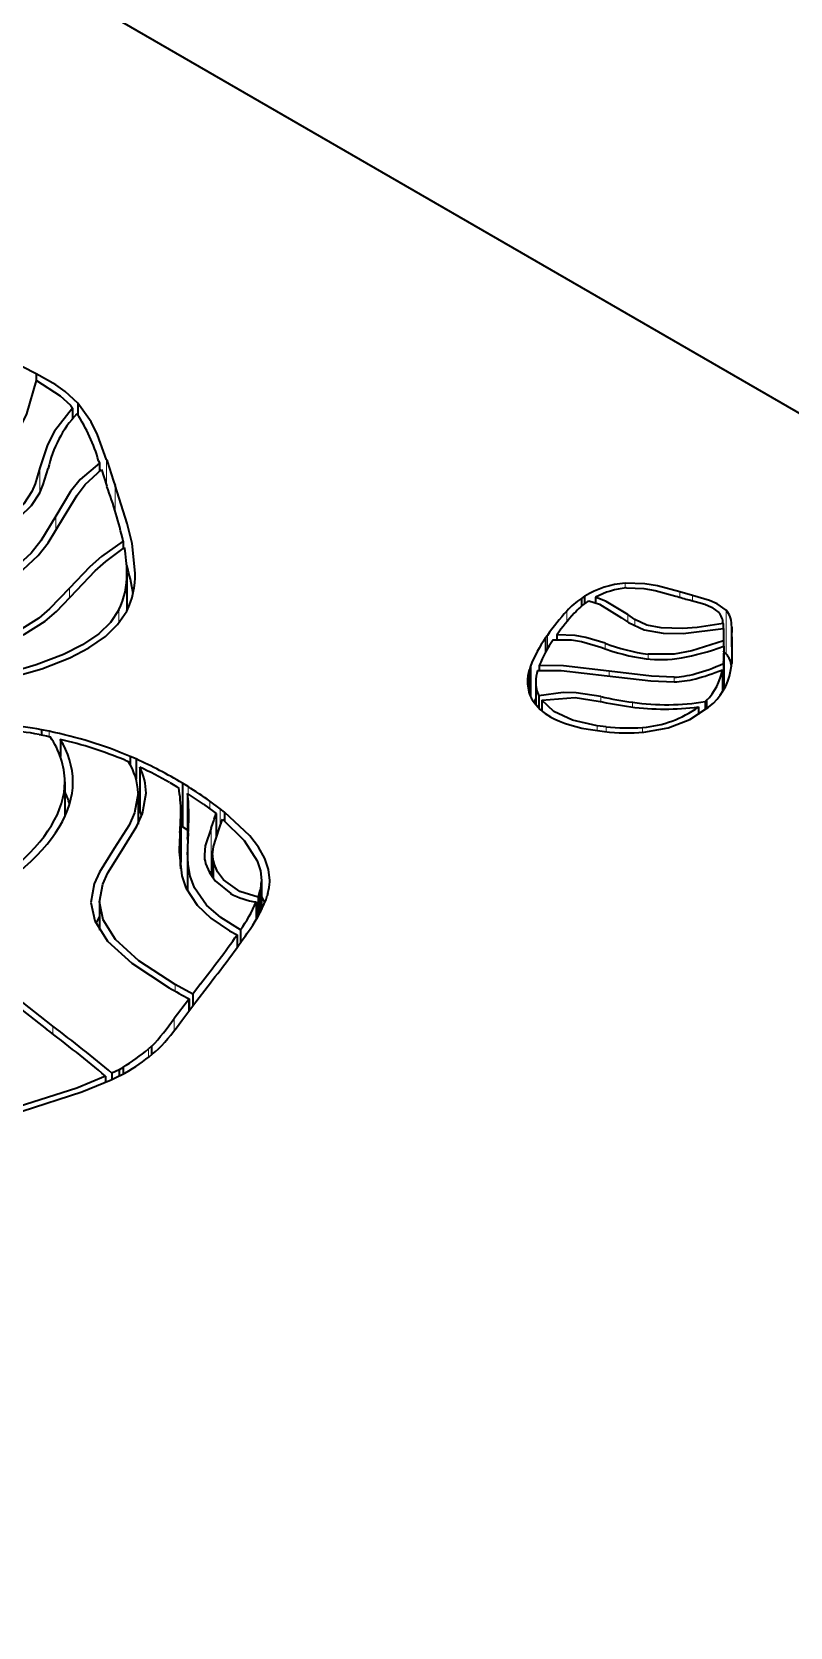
# Model space of a CAD drawing. Extents: x 145 to 857, y 42 to 790.
# Drawn here: x 722.38 to 729.46, y 617.27 to 632.14 of the extents above; entities that cross this region are included whole.
import ezdxf

# ---------------------------------------------------------------- set-up
doc = ezdxf.new("R2010")
doc.units = 0

msp = doc.modelspace()

# ---------------------------------------------------------------- linework, layer by layer
at = {"color": 7, "lineweight": 35}
msp.add_line((749.142, 617.268), (702.643, 644.114), dxfattribs=at)
at = {"color": 7, "lineweight": 35, "ltscale": 0.012901}
msp.add_line((722.42, 628.953), (721.959, 629.185), dxfattribs=at)
at = {"color": 7, "lineweight": 35, "ltscale": 0.001974}
msp.add_line((722.42, 628.953), (722.42, 628.874), dxfattribs=at)
at = {"color": 7, "lineweight": 35, "ltscale": 0.002849}
msp.add_line((722.809, 628.679), (722.809, 628.565), dxfattribs=at)
at = {"color": 7, "lineweight": 35, "ltscale": 0.000827956}
msp.add_line((722.74, 628.659), (722.76, 628.632), dxfattribs=at)
at = {"color": 7, "lineweight": 35, "ltscale": 0.002454}
msp.add_line((722.76, 628.632), (722.76, 628.534), dxfattribs=at)
at = {"color": 7, "lineweight": 35, "ltscale": 0.000552975}
msp.add_line((723.002, 628.142), (723.009, 628.121), dxfattribs=at)
at = {"color": 7, "lineweight": 35, "ltscale": 0.001889}
msp.add_line((723.009, 628.121), (723.009, 628.045), dxfattribs=at)
at = {"color": 7, "lineweight": 13, "ltscale": 0.005939}
msp.add_line((723.077, 628.15), (723.077, 627.912), dxfattribs=at)
at = {"color": 7, "lineweight": 13, "ltscale": 0.005721}
msp.add_line((722.455, 628.076), (722.455, 627.847), dxfattribs=at)
at = {"color": 7, "lineweight": 35, "ltscale": 0.004144}
msp.add_line((723.028, 628.061), (723.08, 627.904), dxfattribs=at)
at = {"color": 7, "lineweight": 13, "ltscale": 0.005925}
msp.add_line((723.156, 627.912), (723.156, 627.675), dxfattribs=at)
at = {"color": 7, "lineweight": 13, "ltscale": 0.003571}
msp.add_line((722.602, 627.627), (722.602, 627.484), dxfattribs=at)
at = {"color": 7, "lineweight": 35, "ltscale": 0.001694}
msp.add_line((723.231, 627.392), (723.231, 627.325), dxfattribs=at)
at = {"color": 7, "lineweight": 35, "ltscale": 0.008749}
msp.add_line((723.267, 627.092), (723.267, 626.742), dxfattribs=at)
at = {"color": 7, "lineweight": 13, "ltscale": 0.00239}
msp.add_line((722.73, 626.955), (722.73, 626.86), dxfattribs=at)
at = {"color": 7, "lineweight": 13, "ltscale": 0.00112}
msp.add_line((727.917, 627), (727.917, 626.955), dxfattribs=at)
at = {"color": 7, "lineweight": 35, "ltscale": 0.003104}
msp.add_line((728.545, 626.886), (728.426, 626.919), dxfattribs=at)
at = {"color": 7, "lineweight": 13, "ltscale": 0.001257}
msp.add_line((728.426, 626.919), (728.426, 626.869), dxfattribs=at)
at = {"color": 7, "lineweight": 13, "ltscale": 0.003104}
msp.add_line((723.192, 626.753), (723.192, 626.629), dxfattribs=at)
at = {"color": 7, "lineweight": 13, "ltscale": 0.002515}
msp.add_line((727.371, 626.741), (727.371, 626.64), dxfattribs=at)
at = {"color": 7, "lineweight": 35, "ltscale": 0.000931906}
msp.add_line((727.538, 626.879), (727.507, 626.858), dxfattribs=at)
at = {"color": 7, "lineweight": 35, "ltscale": 0.001826}
msp.add_line((727.507, 626.858), (727.507, 626.785), dxfattribs=at)
at = {"color": 7, "lineweight": 35, "ltscale": 0.001721}
msp.add_line((727.538, 626.879), (727.538, 626.81), dxfattribs=at)
at = {"color": 7, "lineweight": 35, "ltscale": 0.000389374}
msp.add_line((727.565, 626.829), (727.578, 626.837), dxfattribs=at)
at = {"color": 7, "lineweight": 35, "ltscale": 0.001256}
msp.add_line((727.64, 626.869), (727.64, 626.819), dxfattribs=at)
at = {"color": 7, "lineweight": 13, "ltscale": 0.001212}
msp.add_line((728.545, 626.886), (728.545, 626.837), dxfattribs=at)
at = {"color": 7, "lineweight": 13, "ltscale": 0.010207}
for p, q in [((728.859, 626.749), (728.859, 626.34)), ((724.052, 624.718), (724.052, 624.31))]:
    msp.add_line(p, q, dxfattribs=at)
at = {"color": 7, "lineweight": 35, "ltscale": 0.002021}
msp.add_line((727.881, 626.679), (727.947, 626.633), dxfattribs=at)
at = {"color": 7, "lineweight": 35, "ltscale": 0.002022}
msp.add_line((728.006, 626.662), (727.94, 626.708), dxfattribs=at)
at = {"color": 7, "lineweight": 13, "ltscale": 0.001738}
msp.add_line((727.94, 626.708), (727.94, 626.638), dxfattribs=at)
at = {"color": 7, "lineweight": 13, "ltscale": 0.001553}
msp.add_line((728.006, 626.662), (728.006, 626.6), dxfattribs=at)
at = {"color": 7, "lineweight": 35, "ltscale": 0.001161}
msp.add_line((728.83, 626.624), (728.83, 626.577), dxfattribs=at)
at = {"color": 7, "lineweight": 35, "ltscale": 0.000577944}
msp.add_line((728.911, 626.592), (728.909, 626.615), dxfattribs=at)
at = {"color": 7, "lineweight": 13, "ltscale": 0.00929}
msp.add_line((728.909, 626.615), (728.909, 626.243), dxfattribs=at)
at = {"color": 7, "lineweight": 35, "ltscale": 0.000585969}
msp.add_line((728.911, 626.569), (728.911, 626.592), dxfattribs=at)
at = {"color": 7, "lineweight": 35, "ltscale": 0.001279}
msp.add_line((728.911, 626.592), (728.911, 626.541), dxfattribs=at)
at = {"color": 7, "lineweight": 35, "ltscale": 0.000723905}
msp.add_line((727.19, 626.514), (727.173, 626.491), dxfattribs=at)
at = {"color": 7, "lineweight": 35, "ltscale": 0.003317}
msp.add_line((727.173, 626.491), (727.173, 626.358), dxfattribs=at)
at = {"color": 7, "lineweight": 13, "ltscale": 0.003172}
msp.add_line((727.19, 626.514), (727.19, 626.388), dxfattribs=at)
at = {"color": 7, "lineweight": 35, "ltscale": 0.001082}
msp.add_line((727.278, 626.519), (727.278, 626.476), dxfattribs=at)
at = {"color": 7, "lineweight": 13, "ltscale": 0.001295}
msp.add_line((727.728, 626.441), (727.728, 626.389), dxfattribs=at)
at = {"color": 7, "lineweight": 35, "ltscale": 0.000621063}
msp.add_line((728.833, 626.578), (728.834, 626.553), dxfattribs=at)
at = {"color": 7, "lineweight": 35, "ltscale": 0.000529515}
msp.add_line((728.834, 626.553), (728.833, 626.532), dxfattribs=at)
at = {"color": 7, "lineweight": 35, "ltscale": 0.000679059}
msp.add_line((728.833, 626.532), (728.833, 626.505), dxfattribs=at)
at = {"color": 7, "lineweight": 13, "ltscale": 0.001335}
msp.add_line((728.833, 626.532), (728.833, 626.479), dxfattribs=at)
at = {"color": 7, "lineweight": 35, "ltscale": 0.000656172}
msp.add_line((728.833, 626.505), (728.833, 626.479), dxfattribs=at)
at = {"color": 7, "lineweight": 35, "ltscale": 0.000356001}
msp.add_line((728.833, 626.479), (728.834, 626.464), dxfattribs=at)
at = {"color": 7, "lineweight": 35, "ltscale": 0.001981}
msp.add_line((728.834, 626.553), (728.834, 626.474), dxfattribs=at)
at = {"color": 7, "lineweight": 35, "ltscale": 0.001292}
msp.add_line((728.834, 626.464), (728.834, 626.413), dxfattribs=at)
at = {"color": 7, "lineweight": 35, "ltscale": 0.001692}
msp.add_line((728.91, 626.501), (728.911, 626.569), dxfattribs=at)
at = {"color": 7, "lineweight": 35, "ltscale": 0.000537216}
msp.add_line((728.911, 626.479), (728.91, 626.501), dxfattribs=at)
at = {"color": 7, "lineweight": 35, "ltscale": 0.006213}
msp.add_line((728.91, 626.501), (728.91, 626.252), dxfattribs=at)
at = {"color": 7, "lineweight": 35, "ltscale": 0.000659752}
msp.add_line((728.912, 626.453), (728.911, 626.479), dxfattribs=at)
at = {"color": 7, "lineweight": 13, "ltscale": 0.005582}
msp.add_line((728.911, 626.479), (728.911, 626.256), dxfattribs=at)
at = {"color": 7, "lineweight": 35, "ltscale": 0.002484}
msp.add_line((728.915, 626.354), (728.912, 626.453), dxfattribs=at)
at = {"color": 7, "lineweight": 13, "ltscale": 0.004597}
msp.add_line((728.912, 626.453), (728.912, 626.269), dxfattribs=at)
at = {"color": 7, "lineweight": 13, "ltscale": 0.001137}
for p, q in [((728.131, 626.339), (728.131, 626.293)), ((727.986, 625.89), (727.986, 625.845))]:
    msp.add_line(p, q, dxfattribs=at)
at = {"color": 7, "lineweight": 35, "ltscale": 0.000965287}
msp.add_line((728.859, 626.34), (728.831, 626.367), dxfattribs=at)
at = {"color": 7, "lineweight": 35, "ltscale": 0.001644}
msp.add_line((728.836, 626.413), (728.838, 626.348), dxfattribs=at)
at = {"color": 7, "lineweight": 35, "ltscale": 0.008447}
msp.add_line((728.838, 626.348), (728.838, 626.01), dxfattribs=at)
at = {"color": 7, "lineweight": 35, "ltscale": 0.000874946}
msp.add_line((727.032, 626.227), (727.022, 626.194), dxfattribs=at)
at = {"color": 7, "lineweight": 35, "ltscale": 0.00553}
msp.add_line((727.022, 626.194), (727.022, 625.972), dxfattribs=at)
at = {"color": 7, "lineweight": 35, "ltscale": 0.007025}
msp.add_line((727.032, 626.227), (727.032, 625.946), dxfattribs=at)
at = {"color": 7, "lineweight": 35, "ltscale": 5.26152e-05}
msp.add_line((727.098, 626.186), (727.098, 626.188), dxfattribs=at)
at = {"color": 7, "lineweight": 35, "ltscale": 0.001109}
msp.add_line((727.114, 626.233), (727.114, 626.188), dxfattribs=at)
at = {"color": 7, "lineweight": 13, "ltscale": 0.001149}
msp.add_line((727.766, 626.181), (727.766, 626.135), dxfattribs=at)
at = {"color": 7, "lineweight": 35, "ltscale": 0.005202}
msp.add_line((728.823, 626.193), (728.823, 625.985), dxfattribs=at)
at = {"color": 7, "lineweight": 35, "ltscale": 0.000202712}
msp.add_line((728.834, 626.26), (728.833, 626.252), dxfattribs=at)
at = {"color": 7, "lineweight": 35, "ltscale": 0.006253}
msp.add_line((728.833, 626.252), (728.833, 626.002), dxfattribs=at)
at = {"color": 7, "lineweight": 35, "ltscale": 0.006416}
msp.add_line((728.834, 626.26), (728.834, 626.003), dxfattribs=at)
at = {"color": 7, "lineweight": 35, "ltscale": 0.000693575}
msp.add_line((728.908, 626.23), (728.911, 626.257), dxfattribs=at)
at = {"color": 7, "lineweight": 35, "ltscale": 0.005307}
msp.add_line((727.082, 626.08), (727.082, 625.867), dxfattribs=at)
at = {"color": 7, "lineweight": 13, "ltscale": 0.001111}
msp.add_line((728.373, 626.126), (728.373, 626.081), dxfattribs=at)
at = {"color": 7, "lineweight": 35, "ltscale": 0.00060262}
msp.add_line((727.038, 625.933), (727.05, 625.912), dxfattribs=at)
at = {"color": 7, "lineweight": 35, "ltscale": 0.001056}
msp.add_line((727.082, 625.93), (727.063, 625.892), dxfattribs=at)
at = {"color": 7, "lineweight": 35, "ltscale": 0.002878}
msp.add_line((727.11, 625.951), (727.11, 625.836), dxfattribs=at)
at = {"color": 7, "lineweight": 35, "ltscale": 0.002457}
msp.add_line((727.138, 625.909), (727.138, 625.811), dxfattribs=at)
at = {"color": 7, "lineweight": 13, "ltscale": 0.00118}
msp.add_line((727.69, 625.943), (727.69, 625.895), dxfattribs=at)
at = {"color": 7, "lineweight": 35, "ltscale": 0.001801}
msp.add_line((728.6, 625.847), (728.6, 625.775), dxfattribs=at)
at = {"color": 7, "lineweight": 35, "ltscale": 0.000334167}
msp.add_line((728.674, 625.906), (728.664, 625.897), dxfattribs=at)
at = {"color": 7, "lineweight": 35, "ltscale": 0.001953}
msp.add_line((728.664, 625.897), (728.664, 625.819), dxfattribs=at)
at = {"color": 7, "lineweight": 35, "ltscale": 0.001979}
msp.add_line((728.674, 625.906), (728.674, 625.827), dxfattribs=at)
at = {"color": 7, "lineweight": 35, "ltscale": 0.001137}
msp.add_line((728.695, 625.844), (728.729, 625.874), dxfattribs=at)
at = {"color": 7, "lineweight": 35, "ltscale": 0.000351141}
msp.add_line((728.729, 625.874), (728.74, 625.883), dxfattribs=at)
at = {"color": 7, "lineweight": 35, "ltscale": 0.001706}
msp.add_line((722.448, 625.591), (722.515, 625.578), dxfattribs=at)
at = {"color": 7, "lineweight": 35, "ltscale": 0.00179}
msp.add_line((722.54, 625.62), (722.469, 625.633), dxfattribs=at)
at = {"color": 7, "lineweight": 35, "ltscale": 0.001173}
msp.add_line((722.469, 625.633), (722.469, 625.586), dxfattribs=at)
at = {"color": 7, "lineweight": 35, "ltscale": 0.000939637}
msp.add_line((722.515, 625.578), (722.551, 625.568), dxfattribs=at)
at = {"color": 7, "lineweight": 13, "ltscale": 0.001208}
msp.add_line((722.54, 625.62), (722.54, 625.571), dxfattribs=at)
at = {"color": 7, "lineweight": 35, "ltscale": 0.002209}
msp.add_line((727.636, 625.629), (727.724, 625.618), dxfattribs=at)
at = {"color": 7, "lineweight": 35, "ltscale": 0.002117}
msp.add_line((727.738, 625.662), (727.654, 625.672), dxfattribs=at)
at = {"color": 7, "lineweight": 13, "ltscale": 0.001141}
msp.add_line((727.654, 625.672), (727.654, 625.627), dxfattribs=at)
at = {"color": 7, "lineweight": 13, "ltscale": 0.001129}
msp.add_line((727.738, 625.662), (727.738, 625.617), dxfattribs=at)
at = {"color": 7, "lineweight": 13, "ltscale": 0.001122}
msp.add_line((728.079, 625.656), (728.079, 625.611), dxfattribs=at)
at = {"color": 7, "lineweight": 35, "ltscale": 0.004015}
msp.add_line((722.645, 625.545), (722.645, 625.384), dxfattribs=at)
at = {"color": 7, "lineweight": 35, "ltscale": 0.00079884}
msp.add_line((723.25, 625.35), (723.28, 625.337), dxfattribs=at)
at = {"color": 7, "lineweight": 35, "ltscale": 0.001508}
msp.add_line((723.352, 625.362), (723.296, 625.386), dxfattribs=at)
at = {"color": 7, "lineweight": 35, "ltscale": 0.00192}
msp.add_line((723.296, 625.386), (723.296, 625.309), dxfattribs=at)
at = {"color": 7, "lineweight": 35, "ltscale": 0.004645}
msp.add_line((723.352, 625.362), (723.352, 625.176), dxfattribs=at)
at = {"color": 7, "lineweight": 35, "ltscale": 0.010207}
for p, q in [((723.386, 625.285), (723.386, 624.877)), ((723.784, 625.136), (723.784, 624.728)), ((723.769, 624.867), (723.769, 624.459))]:
    msp.add_line(p, q, dxfattribs=at)
at = {"color": 7, "lineweight": 35, "ltscale": 0.008119}
msp.add_line((722.687, 625.149), (722.687, 624.824), dxfattribs=at)
at = {"color": 7, "lineweight": 35, "ltscale": 0.001806}
msp.add_line((723.666, 625.143), (723.728, 625.106), dxfattribs=at)
at = {"color": 7, "lineweight": 35, "ltscale": 0.000638569}
msp.add_line((723.728, 625.106), (723.75, 625.093), dxfattribs=at)
at = {"color": 7, "lineweight": 35, "ltscale": 0.001564}
msp.add_line((723.837, 625.104), (723.784, 625.136), dxfattribs=at)
at = {"color": 7, "lineweight": 13, "ltscale": 0.001686}
msp.add_line((723.837, 625.104), (723.837, 625.036), dxfattribs=at)
at = {"color": 7, "lineweight": 35, "ltscale": 0.007237}
msp.add_line((723.37, 625.044), (723.37, 624.754), dxfattribs=at)
at = {"color": 7, "lineweight": 35, "ltscale": 0.010205}
msp.add_line((723.832, 625.039), (723.832, 624.631), dxfattribs=at)
at = {"color": 7, "lineweight": 35, "ltscale": 0.002996}
msp.add_line((724.136, 624.898), (724.039, 624.969), dxfattribs=at)
at = {"color": 7, "lineweight": 13, "ltscale": 0.001787}
msp.add_line((724.039, 624.969), (724.039, 624.898), dxfattribs=at)
at = {"color": 7, "lineweight": 35, "ltscale": 0.000452723}
msp.add_line((723.386, 624.938), (723.37, 624.945), dxfattribs=at)
at = {"color": 7, "lineweight": 35, "ltscale": 0.00115}
msp.add_line((723.405, 624.835), (723.386, 624.877), dxfattribs=at)
at = {"color": 7, "lineweight": 35, "ltscale": 0.002935}
msp.add_line((723.98, 624.941), (724.074, 624.871), dxfattribs=at)
at = {"color": 7, "lineweight": 35, "ltscale": 0.00075092}
msp.add_line((724.074, 624.871), (724.098, 624.853), dxfattribs=at)
at = {"color": 7, "lineweight": 35, "ltscale": 0.005623}
msp.add_line((724.098, 624.853), (724.098, 624.628), dxfattribs=at)
at = {"color": 7, "lineweight": 35, "ltscale": 0.001287}
msp.add_line((724.176, 624.866), (724.136, 624.898), dxfattribs=at)
at = {"color": 7, "lineweight": 13, "ltscale": 0.004118}
msp.add_line((724.136, 624.898), (724.136, 624.733), dxfattribs=at)
at = {"color": 7, "lineweight": 35, "ltscale": 0.002032}
msp.add_line((724.176, 624.866), (724.176, 624.785), dxfattribs=at)
at = {"color": 7, "lineweight": 13, "ltscale": 0.007849}
msp.add_line((723.761, 624.676), (723.761, 624.362), dxfattribs=at)
at = {"color": 7, "lineweight": 35, "ltscale": 0.000426289}
msp.add_line((723.784, 624.728), (723.769, 624.737), dxfattribs=at)
at = {"color": 7, "lineweight": 35, "ltscale": 0.001563}
msp.add_line((723.837, 624.695), (723.784, 624.728), dxfattribs=at)
at = {"color": 7, "lineweight": 35, "ltscale": 0.00241}
msp.add_line((724.127, 624.709), (724.158, 624.8), dxfattribs=at)
at = {"color": 7, "lineweight": 35, "ltscale": 0.000628547}
msp.add_line((723.835, 624.606), (723.832, 624.631), dxfattribs=at)
at = {"color": 7, "lineweight": 35, "ltscale": 0.003077}
msp.add_line((723.769, 624.459), (723.765, 624.336), dxfattribs=at)
at = {"color": 7, "lineweight": 35, "ltscale": 0.009079}
msp.add_line((723.831, 624.494), (723.831, 624.131), dxfattribs=at)
at = {"color": 7, "lineweight": 35, "ltscale": 0.005348}
msp.add_line((724.066, 624.469), (724.066, 624.255), dxfattribs=at)
at = {"color": 7, "lineweight": 13, "ltscale": 0.003831}
msp.add_line((724.076, 624.395), (724.076, 624.242), dxfattribs=at)
at = {"color": 7, "lineweight": 35, "ltscale": 0.00058667}
msp.add_line((724.052, 624.31), (724.044, 624.288), dxfattribs=at)
at = {"color": 7, "lineweight": 35, "ltscale": 0.001011}
msp.add_line((724.066, 624.348), (724.052, 624.31), dxfattribs=at)
at = {"color": 7, "lineweight": 35, "ltscale": 0.000267046}
msp.add_line((724.522, 624.229), (724.522, 624.218), dxfattribs=at)
at = {"color": 7, "lineweight": 35, "ltscale": 0.006833}
msp.add_line((724.522, 624.229), (724.522, 623.955), dxfattribs=at)
at = {"color": 7, "lineweight": 13, "ltscale": 0.006573}
msp.add_line((724.522, 624.218), (724.522, 623.955), dxfattribs=at)
at = {"color": 7, "lineweight": 35, "ltscale": 0.000312839}
msp.add_line((724.599, 624.217), (724.599, 624.23), dxfattribs=at)
at = {"color": 7, "lineweight": 35, "ltscale": 0.001701}
msp.add_line((724.508, 624.139), (724.492, 624.073), dxfattribs=at)
at = {"color": 7, "lineweight": 35, "ltscale": 0.004333}
msp.add_line((724.492, 624.073), (724.492, 623.899), dxfattribs=at)
at = {"color": 7, "lineweight": 35, "ltscale": 9.64326e-05}
msp.add_line((724.512, 624.138), (724.508, 624.139), dxfattribs=at)
at = {"color": 7, "lineweight": 35, "ltscale": 0.005272}
msp.add_line((724.508, 624.139), (724.508, 623.928), dxfattribs=at)
at = {"color": 7, "lineweight": 35, "ltscale": 0.005083}
msp.add_line((724.512, 624.138), (724.512, 623.935), dxfattribs=at)
at = {"color": 7, "lineweight": 35, "ltscale": 0.001729}
msp.add_line((724.553, 624.023), (724.522, 624.085), dxfattribs=at)
at = {"color": 7, "lineweight": 35, "ltscale": 0.00092854}
msp.add_line((724.565, 624.053), (724.574, 624.089), dxfattribs=at)
at = {"color": 7, "lineweight": 35, "ltscale": 8.86193e-05}
msp.add_line((724.574, 624.089), (724.577, 624.089), dxfattribs=at)
at = {"color": 7, "lineweight": 35, "ltscale": 0.00055291}
msp.add_line((724.577, 624.089), (724.583, 624.11), dxfattribs=at)
at = {"color": 7, "lineweight": 35, "ltscale": 0.006592}
msp.add_line((723.011, 624.029), (723.011, 623.765), dxfattribs=at)
at = {"color": 7, "lineweight": 35, "ltscale": 0.004024}
msp.add_line((724.474, 624.029), (724.474, 623.869), dxfattribs=at)
at = {"color": 7, "lineweight": 35, "ltscale": 0.001954}
msp.add_line((723.011, 623.897), (722.977, 623.827), dxfattribs=at)
at = {"color": 7, "lineweight": 35, "ltscale": 0.002983}
msp.add_line((724.326, 623.768), (724.326, 623.649), dxfattribs=at)
at = {"color": 7, "lineweight": 35, "ltscale": 0.001999}
msp.add_line((724.225, 623.76), (724.295, 623.722), dxfattribs=at)
at = {"color": 7, "lineweight": 35, "ltscale": 0.002934}
msp.add_line((724.295, 623.722), (724.295, 623.605), dxfattribs=at)
at = {"color": 7, "lineweight": 35, "ltscale": 0.00076654}
msp.add_line((724.372, 623.714), (724.39, 623.739), dxfattribs=at)
at = {"color": 7, "lineweight": 35, "ltscale": 0.004641}
msp.add_line((723.88, 623.169), (723.717, 623.258), dxfattribs=at)
at = {"color": 7, "lineweight": 13, "ltscale": 0.001559}
msp.add_line((723.717, 623.258), (723.717, 623.196), dxfattribs=at)
at = {"color": 7, "lineweight": 35, "ltscale": 0.003037}
msp.add_line((723.954, 623.265), (723.88, 623.169), dxfattribs=at)
at = {"color": 7, "lineweight": 35, "ltscale": 0.002731}
msp.add_line((723.88, 623.169), (723.88, 623.06), dxfattribs=at)
at = {"color": 7, "lineweight": 35, "ltscale": 0.004686}
msp.add_line((723.91, 623.099), (724.024, 623.247), dxfattribs=at)
at = {"color": 7, "lineweight": 35, "ltscale": 0.005489}
msp.add_line((723.84, 623.117), (723.708, 622.942), dxfattribs=at)
at = {"color": 7, "lineweight": 35, "ltscale": 0.005462}
msp.add_line((723.778, 622.924), (723.91, 623.099), dxfattribs=at)
at = {"color": 7, "lineweight": 35, "ltscale": 0.000287198}
msp.add_line((723.847, 623.126), (723.84, 623.117), dxfattribs=at)
at = {"color": 7, "lineweight": 13, "ltscale": 0.002759}
msp.add_line((723.84, 623.117), (723.84, 623.007), dxfattribs=at)
at = {"color": 7, "lineweight": 35, "ltscale": 0.002753}
msp.add_line((723.847, 623.126), (723.847, 623.016), dxfattribs=at)
at = {"color": 7, "lineweight": 13, "ltscale": 0.002835}
msp.add_line((723.708, 622.942), (723.708, 622.828), dxfattribs=at)
at = {"color": 7, "lineweight": 13, "ltscale": 0.001842}
msp.add_line((722.576, 622.87), (722.576, 622.796), dxfattribs=at)
at = {"color": 7, "lineweight": 35, "ltscale": 0.000942931}
msp.add_line((723.497, 622.684), (723.469, 622.659), dxfattribs=at)
at = {"color": 7, "lineweight": 13, "ltscale": 0.001927}
msp.add_line((723.469, 622.659), (723.469, 622.582), dxfattribs=at)
at = {"color": 7, "lineweight": 35, "ltscale": 0.001987}
msp.add_line((723.497, 622.684), (723.497, 622.604), dxfattribs=at)
at = {"color": 7, "lineweight": 35, "ltscale": 0.000991057}
msp.add_line((723.533, 622.634), (723.562, 622.66), dxfattribs=at)
at = {"color": 7, "lineweight": 35, "ltscale": 0.001908}
msp.add_line((723.195, 622.465), (723.126, 622.431), dxfattribs=at)
at = {"color": 7, "lineweight": 35, "ltscale": 0.001443}
msp.add_line((723.126, 622.431), (723.126, 622.374), dxfattribs=at)
at = {"color": 7, "lineweight": 35, "ltscale": 0.002706}
msp.add_line((723.15, 622.385), (723.247, 622.432), dxfattribs=at)
at = {"color": 7, "lineweight": 35, "ltscale": 0.001006}
msp.add_line((723.23, 622.485), (723.195, 622.465), dxfattribs=at)
at = {"color": 7, "lineweight": 35, "ltscale": 0.00148}
msp.add_line((723.195, 622.465), (723.195, 622.406), dxfattribs=at)
at = {"color": 7, "lineweight": 35, "ltscale": 0.001527}
msp.add_line((723.23, 622.485), (723.23, 622.424), dxfattribs=at)
at = {"color": 7, "lineweight": 35, "ltscale": 0.001098}
msp.add_line((723.247, 622.432), (723.285, 622.454), dxfattribs=at)
at = {"color": 7, "lineweight": 35, "ltscale": 0.001411}
msp.add_line((723.067, 622.403), (723.067, 622.347), dxfattribs=at)
at = {"color": 7, "lineweight": 35, "ltscale": 0.000822631}
msp.add_line((723.12, 622.371), (723.15, 622.385), dxfattribs=at)
at = {"color": 7, "lineweight": 35}
for points in [[(720.427, 627.458), (720.981, 627.546), (721.229, 627.612), (721.452, 627.694), (721.64, 627.785), (721.807, 627.89), (722.026, 628.083), (722.201, 628.312), (722.332, 628.581), (722.423, 628.89)], [(722.809, 628.679), (722.69, 628.788), (722.603, 628.849), (722.42, 628.953)], [(722.423, 628.89), (722.644, 628.749), (722.74, 628.659)], [(723.077, 628.15), (722.992, 628.385), (722.932, 628.504), (722.809, 628.679)], [(722.76, 628.632), (722.591, 628.417), (722.525, 628.292), (722.455, 628.076)], [(723.009, 628.121), (722.829, 627.966), (722.741, 627.857), (722.602, 627.627)], [(722.455, 628.076), (722.411, 627.928), (722.379, 627.855), (722.305, 627.741), (722.104, 627.551)], [(722.166, 627.524), (722.375, 627.724), (722.453, 627.844), (722.486, 627.92), (722.531, 628.069)], [(722.675, 627.613), (722.801, 627.822), (722.878, 627.921), (723.028, 628.061)], [(723.344, 627.094), (723.314, 627.37), (723.27, 627.556), (723.156, 627.912)], [(722.602, 627.627), (722.463, 627.396), (722.373, 627.281), (722.189, 627.112), (722, 626.99), (721.754, 626.873)], [(721.798, 626.837), (722.054, 626.958), (722.25, 627.084), (722.439, 627.258), (722.532, 627.376), (722.675, 627.613)], [(723.231, 627.392), (723.03, 627.251), (722.919, 627.153), (722.73, 626.955)], [(722.799, 626.935), (722.971, 627.115), (723.069, 627.204), (723.243, 627.333)], [(722.73, 626.955), (722.545, 626.761), (722.443, 626.674), (722.26, 626.559), (722.091, 626.488), (721.882, 626.433)], [(721.908, 626.391), (722.129, 626.45), (722.31, 626.526), (722.503, 626.647), (722.61, 626.738), (722.799, 626.935)], [(728.426, 626.919), (728.217, 626.977), (728.101, 626.995), (727.917, 627)], [(727.927, 626.956), (728.091, 626.951), (728.196, 626.934), (728.388, 626.881)], [(723.192, 626.753), (723.112, 626.635), (723.004, 626.53), (722.853, 626.426), (722.675, 626.335), (722.42, 626.238), (722.141, 626.157), (721.746, 626.071), (720.962, 625.948)], [(720.981, 625.904), (721.781, 626.031), (722.186, 626.12), (722.472, 626.203), (722.733, 626.304), (722.912, 626.397), (723.065, 626.503), (723.18, 626.615), (723.266, 626.74)], [(727.578, 626.837), (727.678, 626.804), (727.881, 626.679)], [(727.94, 626.708), (727.74, 626.831), (727.64, 626.869)], [(728.513, 626.845), (728.658, 626.804), (728.721, 626.778), (728.791, 626.728)], [(728.859, 626.749), (728.775, 626.809), (728.703, 626.84), (728.545, 626.886)], [(727.947, 626.633), (728.094, 626.567), (728.27, 626.536), (728.457, 626.533), (728.833, 626.578)], [(728.83, 626.624), (728.587, 626.587), (728.451, 626.578), (728.251, 626.583), (728.117, 626.61), (728.006, 626.662)], [(727.245, 626.473), (727.415, 626.473), (727.51, 626.457), (727.688, 626.403)], [(727.728, 626.441), (727.548, 626.495), (727.45, 626.513), (727.278, 626.519)], [(728.834, 626.464), (728.537, 626.37), (728.374, 626.34), (728.131, 626.339)], [(727.098, 626.188), (727.319, 626.187), (727.748, 626.138)], [(727.766, 626.181), (727.34, 626.229), (727.114, 626.233)], [(728.373, 626.126), (728.163, 626.133), (727.766, 626.181)], [(727.748, 626.138), (728.155, 626.089), (728.374, 626.081)], [(727.69, 625.943), (727.46, 625.98), (727.338, 625.982), (727.11, 625.951)], [(727.138, 625.909), (727.449, 625.936), (727.665, 625.901)], [(727.654, 625.672), (727.424, 625.723), (727.251, 625.803), (727.138, 625.909)], [(728.09, 625.612), (728.317, 625.652), (728.521, 625.73), (728.695, 625.844)], [(723.37, 625.044), (723.337, 624.861), (723.286, 624.746), (723.148, 624.526)], [(723.22, 624.51), (723.36, 624.735), (723.411, 624.853), (723.445, 625.042)], [(724.599, 624.23), (724.587, 624.331), (724.552, 624.434), (724.494, 624.538), (724.412, 624.645), (724.176, 624.866)], [(724.052, 624.718), (723.998, 624.551), (723.989, 624.469)], [(724.066, 624.469), (724.075, 624.547), (724.127, 624.709)], [(724.158, 624.8), (724.36, 624.602), (724.481, 624.412), (724.512, 624.319), (724.522, 624.229)], [(723.148, 624.526), (723.012, 624.308), (722.962, 624.198), (722.93, 624.025)], [(723.011, 624.029), (723.041, 624.194), (723.089, 624.301), (723.22, 624.51)], [(723.754, 624.495), (723.778, 624.271), (723.817, 624.161), (723.922, 623.998), (724.049, 623.878), (724.225, 623.76)], [(724.326, 623.768), (724.142, 623.883), (724.008, 624), (723.897, 624.159), (723.857, 624.268), (723.837, 624.38), (723.831, 624.494)], [(724, 624.388), (724.036, 624.302), (724.09, 624.226), (724.235, 624.108)], [(724.492, 624.073), (724.32, 624.126), (724.169, 624.236), (724.113, 624.31), (724.076, 624.395)], [(722.93, 624.025), (722.966, 623.852), (723.086, 623.664), (723.311, 623.457), (723.66, 623.228)], [(723.717, 623.258), (723.379, 623.48), (723.161, 623.68), (723.045, 623.861), (723.011, 624.029)], [(721.77, 623.703), (721.796, 623.56), (721.869, 623.422), (722.03, 623.239), (722.171, 623.113), (722.515, 622.843)], [(722.576, 622.87), (722.235, 623.137), (722.097, 623.259), (721.941, 623.436), (721.871, 623.568), (721.846, 623.703)], [(723.067, 622.403), (722.799, 622.293), (722.253, 622.117)], [(722.288, 622.078), (722.845, 622.258), (723.12, 622.371)]]:
    msp.add_lwpolyline(points, dxfattribs=at)
for centre, radius, start, end in [((723.571, 627.849), 1.062, 136.5743, 168.0313), ((721.59, 627.757), 1.463, 15.2584, 34.2278), ((729.04, 629.99), 6.24, 197.1512, 199.4472), ((719.048, 626.428), 4.293, 12.9803, 20.0966), ((721.89, 627.079), 1.377, 0.5541, 10.6331), ((722.542, 627.071), 0.724, 333.8939, 1.6313), ((720.991, 626.505), 2.368, 9.7017, 16.2731), ((722.588, 627.074), 0.755, 333.7906, 1.562), ((727.976, 626.16), 0.842, 93.9974, 121.3339), ((727.989, 626.234), 0.725, 94.9381, 118.773), ((729.212, 625.08), 2.479, 137.9329, 144.6469), ((727.934, 626.227), 0.762, 124.0436, 137.5415), ((727.95, 626.258), 0.688, 123.98, 137.8219), ((729.001, 628.822), 2.036, 252.4793, 256.1449), ((728.692, 626.612), 0.217, 0.9177, 39.3246), ((729.233, 625.118), 2.405, 138.2145, 144.3724), ((728.647, 626.616), 0.183, 2.3835, 37.9519), ((728.189, 625.775), 1.242, 144.8236, 158.6595), ((728.233, 625.782), 1.206, 145.0345, 158.0723), ((728.387, 628.176), 1.856, 249.211, 262.07), ((728.379, 628.226), 1.949, 249.2301, 262.1512), ((727.887, 626.344), 0.951, 354.9201, 0.2132), ((728.703, 626.209), 0.205, 4.8178, 40.1115), ((727.852, 626.35), 1.063, 354.9962, 0.2024), ((727.417, 626.074), 0.413, 163.2321, 179.4602), ((727.464, 626.076), 0.383, 163.3301, 179.4691), ((728.305, 626.279), 0.524, 314.659, 350.6413), ((728.347, 626.287), 0.563, 314.2141, 354.1993), ((727.324, 626.076), 0.319, 179.6737, 206.6603), ((727.376, 626.078), 0.294, 179.6348, 205.592), ((727.433, 626.157), 0.455, 212.5816, 241.8443), ((728.564, 630.083), 4.277, 257.8634, 261.9884), ((728.585, 630.106), 4.258, 257.8774, 261.9167), ((728.283, 628.234), 2.407, 262.4794, 277.5616), ((728.303, 628.143), 2.275, 261.9889, 279.1156), ((728.007, 626.664), 1.01, 274.054, 305.9584), ((721.709, 621.271), 4.429, 80.1165, 89.0232), ((721.715, 621.377), 4.277, 80.1388, 88.8718), ((721.794, 621.866), 3.827, 66.8851, 78.7622), ((721.929, 625.132), 0.759, 1.2668, 35.0211), ((727.944, 627.545), 1.94, 263.4858, 274.3191), ((727.943, 627.447), 1.796, 263.4273, 274.3149), ((721.989, 625.133), 0.774, 0.9946, 32.1209), ((721.817, 621.918), 3.719, 67.3367, 77.147), ((722.812, 625.032), 0.558, 1.2174, 33.1578), ((721.701, 621.671), 4.043, 58.9917, 65.9013), ((721.81, 621.838), 3.79, 60.6945, 65.4361), ((722.887, 625.036), 0.558, 0.6147, 26.5645), ((721.782, 621.789), 3.9, 54.6297, 58.2026), ((721.946, 624.704), 0.821, 16.845, 25.4923), ((722.575, 624.879), 1.194, 359.3995, 10.2898), ((721.767, 621.764), 3.872, 55.1499, 57.7795), ((722.279, 624.845), 1.565, 359.6892, 7.1305), ((720.717, 624.894), 3.052, 355.9138, 359.4972), ((721.071, 624.848), 2.773, 356.4122, 359.7655), ((722.39, 625.362), 1.782, 338.8183, 343.3822), ((726.757, 624.463), 3.003, 175.9317, 179.3952), ((726.791, 624.463), 2.96, 175.9044, 179.3998), ((724.284, 624.468), 0.295, 179.7393, 195.691), ((724.333, 624.467), 0.267, 179.675, 195.6712), ((724.078, 624.235), 0.444, 347.4841, 357.8181), ((724.122, 624.234), 0.477, 344.9834, 357.9655), ((724.554, 624.678), 0.654, 240.7319, 262.9403), ((723.075, 624.649), 1.53, 324.8404, 336.1025), ((723.217, 624.604), 1.457, 323.5645, 337.7448), ((716.085, 629.505), 10.042, 321.5893, 324.8428), ((716.138, 629.508), 10.069, 321.5523, 324.8641), ((726.435, 628.08), 5.589, 240.2305, 242.4139), ((721.997, 624.115), 2.074, 316.3361, 325.5495), ((722.034, 624.123), 2.116, 316.248, 325.4964), ((715.202, 613.08), 12.198, 49.8489, 53.1645), ((715.216, 613.047), 12.274, 49.8716, 53.1557), ((722.154, 624.218), 2.039, 301.8402, 310.1442), ((722.144, 624.287), 2.159, 301.9011, 310.0322)]:
    msp.add_arc(centre, radius, start, end, dxfattribs=at)
for centre, major_axis, ratio, start_param, end_param in [((732.623, 632.806), (-4.817, -6.39), 0.267022, 0.149056, 0.395684), ((729.364, 627.054), (1.163, 0.866), 0.288236, 3.516532, 4.038532), ((733.28, 631.75), (-5.136, -5.595), 0.177038, 0.163669, 0.360393), ((729.234, 626.701), (2.212, 0.726), 0.368641, 3.460184, 3.79177), ((690.306, 624.273), (32.381, 0.895), 0.14248, 6.10385, 6.279248), ((689.155, 624.45), (33.607, 0.711), 0.142648, 6.10597, 6.280167)]:
    msp.add_ellipse(centre, major_axis=major_axis, ratio=ratio, start_param=start_param, end_param=end_param, dxfattribs=at)

doc.saveas('drawing.dxf')
